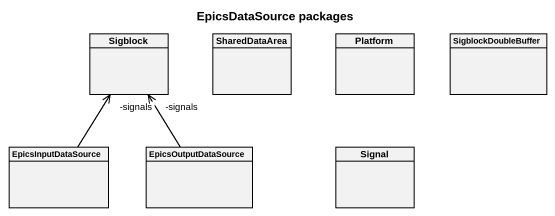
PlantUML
@startuml
title EpicsDataSource packages
hide circle
hide empty members
class Sigblock
class SharedDataArea
class Platform
class SigblockDoubleBuffer
class EpicsInputDataSource
class EpicsOutputDataSource
class Signal
EpicsInputDataSource -up-> "-signals" Sigblock
EpicsOutputDataSource -up-> "-signals" Sigblock
@enduml
